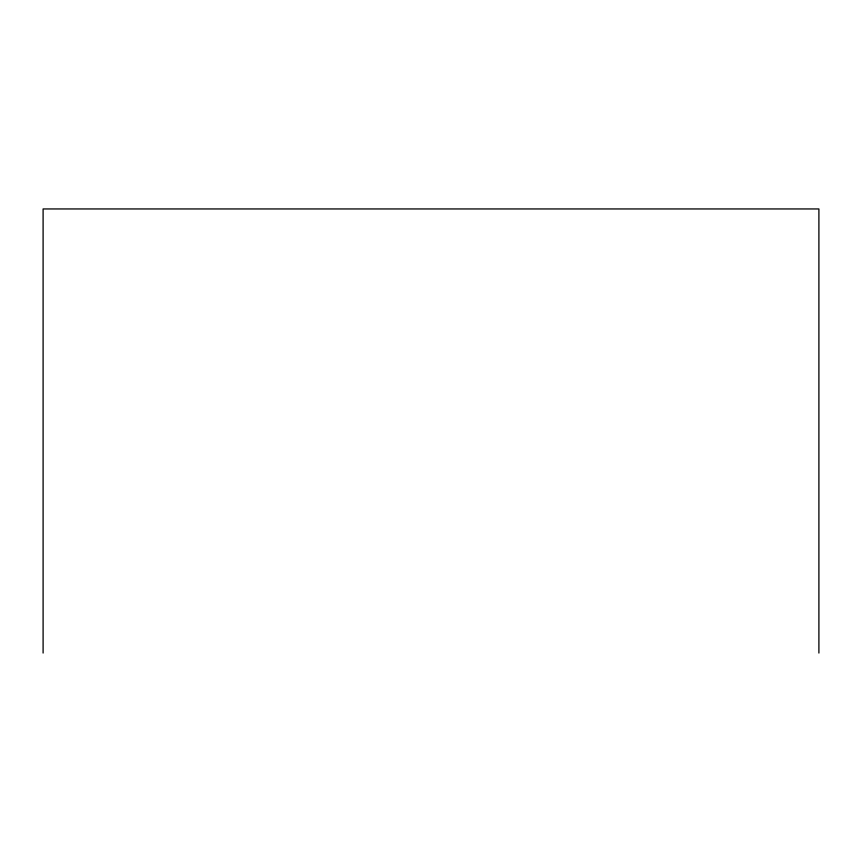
<?xml version="1.0" encoding="UTF-8"?>
<svg xmlns="http://www.w3.org/2000/svg" width="862" height="862" viewBox="0 0 862 862"><rect width="100%" height="100%" fill="white"/><g stroke="black" fill="none" stroke-linecap="round" stroke-linejoin="round"><path stroke-width="1.29" d="M818.9 653.051L818.9 208.949L43.1 208.949L43.1 653.051"/></g></svg>
